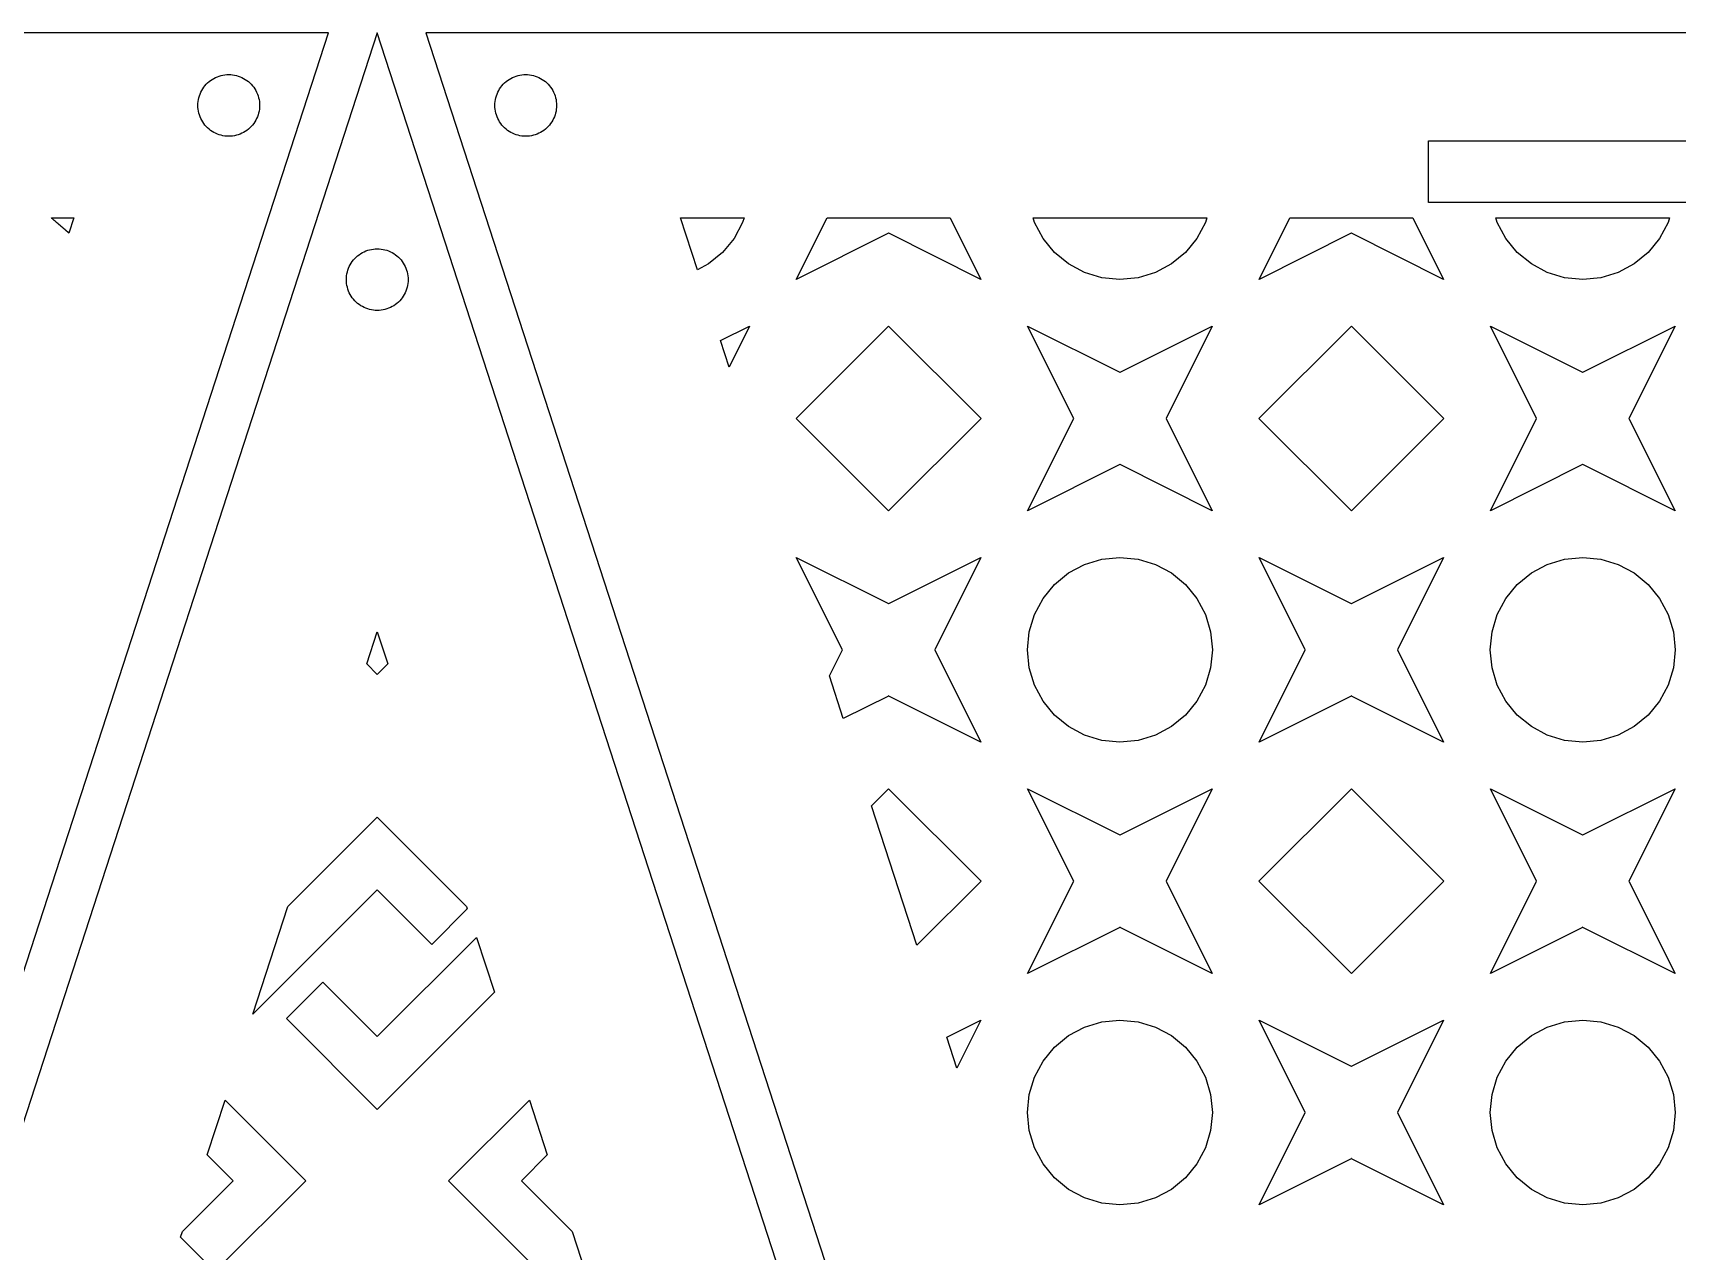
# Model space of a CAD drawing. Header units: metres. Extents: x 20 to 1108, y 20 to 485.
# Drawn here: x 619.8 to 726.4, y 405.7 to 484.7 of the extents above; entities that cross this region are included whole.
import ezdxf

# ---------------------------------------------------------------- set-up
doc = ezdxf.new("R2010")
doc.units = ezdxf.units.M

msp = doc.modelspace()

# ---------------------------------------------------------------- linework, layer by layer
for p, q in [((638.926, 484.652), (488.926, 484.652)), ((563.926, 253.826), (638.926, 484.652)), ((642.081, 484.652), (567.081, 253.826)), ((717.081, 253.826), (642.081, 484.652)), ((795.235, 484.652), (645.235, 484.652)), ((645.235, 484.652), (720.235, 253.826)), ((631.718, 481.81), (631.836, 481.853)), ((631.836, 481.853), (631.957, 481.888)), ((631.957, 481.888), (632.08, 481.915)), ((632.08, 481.915), (632.204, 481.935)), ((632.204, 481.935), (632.329, 481.946)), ((632.329, 481.946), (632.455, 481.95)), ((632.455, 481.95), (632.58, 481.946)), ((632.58, 481.946), (632.705, 481.935)), ((632.705, 481.935), (632.829, 481.915)), ((632.829, 481.915), (632.952, 481.888)), ((632.952, 481.888), (633.072, 481.853)), ((633.072, 481.853), (633.19, 481.81)), ((650.971, 481.81), (651.09, 481.853)), ((651.09, 481.853), (651.21, 481.888)), ((651.21, 481.888), (651.333, 481.915)), ((651.333, 481.915), (651.457, 481.935)), ((651.457, 481.935), (651.582, 481.946)), ((651.582, 481.946), (651.707, 481.95)), ((651.707, 481.95), (651.833, 481.946)), ((651.833, 481.946), (651.958, 481.935)), ((651.958, 481.935), (652.082, 481.915)), ((652.082, 481.915), (652.205, 481.888)), ((652.205, 481.888), (652.325, 481.853)), ((652.325, 481.853), (652.443, 481.81)), ((630.594, 480.687), (630.644, 480.802)), ((630.644, 480.802), (630.702, 480.913)), ((630.702, 480.913), (630.765, 481.022)), ((630.765, 481.022), (630.836, 481.126)), ((630.836, 481.126), (630.913, 481.225)), ((630.913, 481.225), (630.997, 481.319)), ((630.997, 481.319), (631.085, 481.408)), ((631.085, 481.408), (631.179, 481.491)), ((631.179, 481.491), (631.279, 481.569)), ((631.279, 481.569), (631.382, 481.639)), ((631.382, 481.639), (631.491, 481.703)), ((631.491, 481.703), (631.603, 481.76)), ((631.603, 481.76), (631.718, 481.81)), ((633.19, 481.81), (633.306, 481.76)), ((633.306, 481.76), (633.417, 481.703)), ((633.417, 481.703), (633.526, 481.639)), ((633.526, 481.639), (633.629, 481.569)), ((633.629, 481.569), (633.729, 481.491)), ((633.729, 481.491), (633.824, 481.408)), ((633.824, 481.408), (633.912, 481.319)), ((633.912, 481.319), (633.996, 481.225)), ((633.996, 481.225), (634.072, 481.126)), ((634.072, 481.126), (634.143, 481.022)), ((634.143, 481.022), (634.207, 480.913)), ((634.207, 480.913), (634.264, 480.802)), ((634.264, 480.802), (634.314, 480.687)), ((649.847, 480.687), (649.897, 480.802)), ((649.897, 480.802), (649.955, 480.913)), ((649.955, 480.913), (650.018, 481.022)), ((650.018, 481.022), (650.09, 481.126)), ((650.09, 481.126), (650.166, 481.225)), ((650.166, 481.225), (650.25, 481.319)), ((650.25, 481.319), (650.338, 481.408)), ((650.338, 481.408), (650.432, 481.491)), ((650.432, 481.491), (650.532, 481.569)), ((650.532, 481.569), (650.635, 481.639)), ((650.635, 481.639), (650.744, 481.703)), ((650.744, 481.703), (650.855, 481.76)), ((650.855, 481.76), (650.971, 481.81)), ((652.443, 481.81), (652.558, 481.76)), ((652.558, 481.76), (652.671, 481.703)), ((652.671, 481.703), (652.779, 481.639)), ((652.779, 481.639), (652.883, 481.569)), ((652.883, 481.569), (652.982, 481.491)), ((652.982, 481.491), (653.076, 481.408)), ((653.076, 481.408), (653.165, 481.319)), ((653.165, 481.319), (653.249, 481.225)), ((653.249, 481.225), (653.325, 481.126)), ((653.325, 481.126), (653.396, 481.022)), ((653.396, 481.022), (653.46, 480.913)), ((653.46, 480.913), (653.517, 480.802)), ((653.517, 480.802), (653.567, 480.687)), ((630.455, 479.95), (630.459, 480.075)), ((630.459, 479.824), (630.455, 479.95)), ((630.459, 480.075), (630.47, 480.201)), ((630.47, 479.699), (630.459, 479.824)), ((630.47, 480.201), (630.49, 480.325)), ((630.49, 480.325), (630.517, 480.447)), ((630.517, 480.447), (630.552, 480.569)), ((630.552, 480.569), (630.594, 480.687)), ((634.314, 480.687), (634.356, 480.569)), ((634.356, 480.569), (634.391, 480.447)), ((634.391, 480.447), (634.418, 480.325)), ((634.418, 480.325), (634.438, 480.201)), ((634.438, 480.201), (634.45, 480.075)), ((634.45, 479.824), (634.438, 479.699)), ((634.45, 480.075), (634.455, 479.95)), ((634.455, 479.95), (634.45, 479.824)), ((649.707, 479.95), (649.712, 480.075)), ((649.712, 479.824), (649.707, 479.95)), ((649.712, 480.075), (649.723, 480.201)), ((649.723, 479.699), (649.712, 479.824)), ((649.723, 480.201), (649.743, 480.325)), ((649.743, 480.325), (649.77, 480.447)), ((649.77, 480.447), (649.805, 480.569)), ((649.805, 480.569), (649.847, 480.687)), ((653.567, 480.687), (653.609, 480.569)), ((653.609, 480.569), (653.644, 480.447)), ((653.644, 480.447), (653.672, 480.325)), ((653.672, 480.325), (653.691, 480.201)), ((653.691, 480.201), (653.703, 480.075)), ((653.703, 479.824), (653.691, 479.699)), ((653.703, 480.075), (653.707, 479.95)), ((653.707, 479.95), (653.703, 479.824)), ((630.49, 479.575), (630.47, 479.699)), ((630.517, 479.453), (630.49, 479.575)), ((630.552, 479.332), (630.517, 479.453)), ((630.594, 479.214), (630.552, 479.332)), ((630.644, 479.099), (630.594, 479.214)), ((630.702, 478.986), (630.644, 479.099)), ((630.765, 478.878), (630.702, 478.986)), ((630.836, 478.775), (630.765, 478.878)), ((630.913, 478.675), (630.836, 478.775)), ((630.997, 478.581), (630.913, 478.675)), ((633.996, 478.675), (633.912, 478.581)), ((634.072, 478.775), (633.996, 478.675)), ((634.143, 478.878), (634.072, 478.775)), ((634.207, 478.986), (634.143, 478.878)), ((634.264, 479.099), (634.207, 478.986)), ((634.314, 479.214), (634.264, 479.099)), ((634.356, 479.332), (634.314, 479.214)), ((634.391, 479.453), (634.356, 479.332)), ((634.418, 479.575), (634.391, 479.453)), ((634.438, 479.699), (634.418, 479.575)), ((649.743, 479.575), (649.723, 479.699)), ((649.77, 479.453), (649.743, 479.575)), ((649.805, 479.332), (649.77, 479.453)), ((649.847, 479.214), (649.805, 479.332)), ((649.897, 479.099), (649.847, 479.214)), ((649.955, 478.986), (649.897, 479.099)), ((650.018, 478.878), (649.955, 478.986)), ((650.09, 478.775), (650.018, 478.878)), ((650.166, 478.675), (650.09, 478.775)), ((650.25, 478.581), (650.166, 478.675)), ((653.249, 478.675), (653.165, 478.581)), ((653.325, 478.775), (653.249, 478.675)), ((653.396, 478.878), (653.325, 478.775)), ((653.46, 478.986), (653.396, 478.878)), ((653.517, 479.099), (653.46, 478.986)), ((653.567, 479.214), (653.517, 479.099)), ((653.609, 479.332), (653.567, 479.214)), ((653.644, 479.453), (653.609, 479.332)), ((653.672, 479.575), (653.644, 479.453)), ((653.691, 479.699), (653.672, 479.575)), ((631.085, 478.492), (630.997, 478.581)), ((631.179, 478.409), (631.085, 478.492)), ((631.279, 478.332), (631.179, 478.409)), ((631.382, 478.262), (631.279, 478.332)), ((631.491, 478.197), (631.382, 478.262)), ((631.603, 478.141), (631.491, 478.197)), ((631.718, 478.091), (631.603, 478.141)), ((631.836, 478.048), (631.718, 478.091)), ((631.957, 478.013), (631.836, 478.048)), ((632.08, 477.986), (631.957, 478.013)), ((632.204, 477.966), (632.08, 477.986)), ((632.329, 477.954), (632.204, 477.966)), ((632.455, 477.95), (632.329, 477.954)), ((632.58, 477.954), (632.455, 477.95)), ((632.705, 477.966), (632.58, 477.954)), ((632.829, 477.986), (632.705, 477.966)), ((632.952, 478.013), (632.829, 477.986)), ((633.072, 478.048), (632.952, 478.013)), ((633.19, 478.091), (633.072, 478.048)), ((633.306, 478.141), (633.19, 478.091)), ((633.417, 478.197), (633.306, 478.141)), ((633.526, 478.262), (633.417, 478.197)), ((633.629, 478.332), (633.526, 478.262)), ((633.729, 478.409), (633.629, 478.332)), ((633.824, 478.492), (633.729, 478.409)), ((633.912, 478.581), (633.824, 478.492)), ((650.338, 478.492), (650.25, 478.581)), ((650.432, 478.409), (650.338, 478.492)), ((650.532, 478.332), (650.432, 478.409)), ((650.635, 478.262), (650.532, 478.332)), ((650.744, 478.197), (650.635, 478.262)), ((650.855, 478.141), (650.744, 478.197)), ((650.971, 478.091), (650.855, 478.141)), ((651.09, 478.048), (650.971, 478.091)), ((651.21, 478.013), (651.09, 478.048)), ((651.333, 477.986), (651.21, 478.013)), ((651.457, 477.966), (651.333, 477.986)), ((651.582, 477.954), (651.457, 477.966)), ((651.707, 477.95), (651.582, 477.954)), ((651.833, 477.954), (651.707, 477.95)), ((651.958, 477.966), (651.833, 477.954)), ((652.082, 477.986), (651.958, 477.966)), ((652.205, 478.013), (652.082, 477.986)), ((652.325, 478.048), (652.205, 478.013)), ((652.443, 478.091), (652.325, 478.048)), ((652.558, 478.141), (652.443, 478.091)), ((652.671, 478.197), (652.558, 478.141)), ((652.779, 478.262), (652.671, 478.197)), ((652.883, 478.332), (652.779, 478.262)), ((652.982, 478.409), (652.883, 478.332)), ((653.076, 478.492), (652.982, 478.409)), ((653.165, 478.581), (653.076, 478.492)), ((710.235, 473.652), (710.235, 477.652)), ((710.235, 477.652), (730.235, 477.652)), ((730.235, 473.652), (710.235, 473.652)), ((620.99, 472.627), (620.961, 472.652)), ((620.961, 472.652), (622.41, 472.652)), ((621.04, 472.581), (620.99, 472.627)), ((621.14, 472.49), (621.04, 472.581)), ((621.19, 472.445), (621.14, 472.49)), ((621.29, 472.357), (621.19, 472.445)), ((621.39, 472.268), (621.29, 472.357)), ((621.44, 472.224), (621.39, 472.268)), ((622.41, 472.652), (622.092, 471.676)), ((661.752, 472.652), (665.862, 472.652)), ((662.845, 469.284), (661.752, 472.652)), ((665.773, 472.36), (665.218, 471.322)), ((665.862, 472.652), (665.773, 472.36)), ((669.249, 468.666), (671.242, 472.652)), ((671.242, 472.652), (679.228, 472.652)), ((679.228, 472.652), (681.221, 468.666)), ((684.697, 472.36), (684.609, 472.652)), ((684.609, 472.652), (695.862, 472.652)), ((685.251, 471.323), (684.697, 472.36)), ((695.773, 472.36), (695.218, 471.322)), ((695.862, 472.652), (695.773, 472.36)), ((699.249, 468.666), (701.242, 472.652)), ((701.242, 472.652), (709.228, 472.652)), ((709.228, 472.652), (711.221, 468.666)), ((714.698, 472.36), (714.609, 472.652)), ((714.609, 472.652), (725.862, 472.652)), ((715.251, 471.323), (714.698, 472.36)), ((725.772, 472.36), (725.218, 471.322)), ((725.862, 472.652), (725.772, 472.36)), ((621.54, 472.137), (621.44, 472.224)), ((621.59, 472.094), (621.54, 472.137)), ((621.69, 472.009), (621.59, 472.094)), ((621.74, 471.966), (621.69, 472.009)), ((621.84, 471.883), (621.74, 471.966)), ((621.89, 471.841), (621.84, 471.883)), ((622.04, 471.718), (621.89, 471.841)), ((622.092, 471.676), (622.04, 471.718)), ((665.218, 471.322), (664.473, 470.414)), ((675.228, 471.656), (669.249, 468.666)), ((675.235, 471.659), (675.228, 471.663)), ((675.228, 471.663), (675.228, 471.656)), ((675.242, 471.663), (675.235, 471.659)), ((675.242, 471.656), (675.242, 471.663)), ((681.221, 468.666), (675.242, 471.656)), ((685.997, 470.414), (685.251, 471.323)), ((695.218, 471.322), (694.473, 470.414)), ((705.228, 471.656), (699.249, 468.666)), ((705.235, 471.659), (705.228, 471.663)), ((705.228, 471.663), (705.228, 471.656)), ((705.242, 471.663), (705.235, 471.659)), ((705.242, 471.656), (705.242, 471.663)), ((711.221, 468.666), (705.242, 471.656)), ((715.997, 470.414), (715.251, 471.323)), ((725.218, 471.322), (724.473, 470.414)), ((640.712, 470.11), (640.806, 470.193)), ((640.806, 470.193), (640.905, 470.271)), ((640.905, 470.271), (641.009, 470.341)), ((641.009, 470.341), (641.117, 470.405)), ((641.117, 470.405), (641.229, 470.462)), ((641.229, 470.462), (641.344, 470.512)), ((641.344, 470.512), (641.463, 470.554)), ((641.463, 470.554), (641.584, 470.589)), ((641.584, 470.589), (641.706, 470.617)), ((641.706, 470.617), (641.83, 470.636)), ((641.83, 470.636), (641.955, 470.649)), ((641.955, 470.649), (642.081, 470.652)), ((642.081, 470.652), (642.207, 470.649)), ((642.207, 470.649), (642.332, 470.636)), ((642.332, 470.636), (642.456, 470.617)), ((642.456, 470.617), (642.578, 470.589)), ((642.578, 470.589), (642.699, 470.554)), ((642.699, 470.554), (642.817, 470.512)), ((642.817, 470.512), (642.932, 470.462)), ((642.932, 470.462), (643.045, 470.405)), ((643.045, 470.405), (643.152, 470.341)), ((643.152, 470.341), (643.256, 470.271)), ((643.256, 470.271), (643.355, 470.193)), ((643.355, 470.193), (643.45, 470.11)), ((664.473, 470.414), (663.565, 469.669)), ((686.905, 469.669), (685.997, 470.414)), ((694.473, 470.414), (693.565, 469.669)), ((716.905, 469.669), (715.997, 470.414)), ((724.473, 470.414), (723.565, 469.669)), ((640.116, 469.027), (640.143, 469.151)), ((640.143, 469.151), (640.178, 469.271)), ((640.178, 469.271), (640.221, 469.388)), ((640.221, 469.388), (640.271, 469.504)), ((640.271, 469.504), (640.328, 469.616)), ((640.328, 469.616), (640.392, 469.725)), ((640.392, 469.725), (640.463, 469.828)), ((640.463, 469.828), (640.54, 469.927)), ((640.54, 469.927), (640.623, 470.022)), ((640.623, 470.022), (640.712, 470.11)), ((643.45, 470.11), (643.539, 470.022)), ((643.539, 470.022), (643.622, 469.927)), ((643.622, 469.927), (643.699, 469.828)), ((643.699, 469.828), (643.769, 469.725)), ((643.769, 469.725), (643.834, 469.616)), ((643.834, 469.616), (643.89, 469.504)), ((643.89, 469.504), (643.94, 469.388)), ((643.94, 469.388), (643.983, 469.271)), ((643.983, 469.271), (644.018, 469.151)), ((644.018, 469.151), (644.046, 469.027)), ((663.565, 469.669), (662.845, 469.284)), ((687.942, 469.114), (686.905, 469.669)), ((689.065, 468.774), (687.942, 469.114)), ((692.528, 469.114), (691.405, 468.775)), ((693.565, 469.669), (692.528, 469.114)), ((717.942, 469.114), (716.905, 469.669)), ((719.065, 468.774), (717.942, 469.114)), ((722.528, 469.114), (721.405, 468.775)), ((723.565, 469.669), (722.528, 469.114)), ((640.081, 468.652), (640.085, 468.778)), ((640.085, 468.527), (640.081, 468.652)), ((640.085, 468.778), (640.096, 468.903)), ((640.096, 468.402), (640.085, 468.527)), ((640.096, 468.903), (640.116, 469.027)), ((640.116, 468.277), (640.096, 468.402)), ((640.143, 468.155), (640.116, 468.277)), ((640.178, 468.034), (640.143, 468.155)), ((640.221, 467.916), (640.178, 468.034)), ((643.983, 468.034), (643.94, 467.916)), ((644.018, 468.155), (643.983, 468.034)), ((644.046, 468.277), (644.018, 468.155)), ((644.046, 469.027), (644.065, 468.903)), ((644.065, 468.402), (644.046, 468.277)), ((644.065, 468.903), (644.077, 468.778)), ((644.077, 468.527), (644.065, 468.402)), ((644.077, 468.778), (644.081, 468.652)), ((644.081, 468.652), (644.077, 468.527)), ((690.235, 468.659), (689.065, 468.774)), ((691.405, 468.775), (690.235, 468.659)), ((720.235, 468.659), (719.065, 468.774)), ((721.405, 468.775), (720.235, 468.659)), ((640.271, 467.801), (640.221, 467.916)), ((640.328, 467.69), (640.271, 467.801)), ((640.392, 467.581), (640.328, 467.69)), ((640.463, 467.478), (640.392, 467.581)), ((640.54, 467.377), (640.463, 467.478)), ((640.623, 467.283), (640.54, 467.377)), ((640.712, 467.194), (640.623, 467.283)), ((640.806, 467.111), (640.712, 467.194)), ((640.905, 467.034), (640.806, 467.111)), ((641.009, 466.964), (640.905, 467.034)), ((641.117, 466.901), (641.009, 466.964)), ((643.152, 466.964), (643.045, 466.901)), ((643.256, 467.034), (643.152, 466.964)), ((643.355, 467.111), (643.256, 467.034)), ((643.45, 467.194), (643.355, 467.111)), ((643.539, 467.283), (643.45, 467.194)), ((643.622, 467.377), (643.539, 467.283)), ((643.699, 467.478), (643.622, 467.377)), ((643.769, 467.581), (643.699, 467.478)), ((643.834, 467.69), (643.769, 467.581)), ((643.89, 467.801), (643.834, 467.69)), ((643.94, 467.916), (643.89, 467.801)), ((641.229, 466.843), (641.117, 466.901)), ((641.344, 466.793), (641.229, 466.843)), ((641.463, 466.75), (641.344, 466.793)), ((641.584, 466.715), (641.463, 466.75)), ((641.706, 466.689), (641.584, 466.715)), ((641.83, 466.668), (641.706, 466.689)), ((641.955, 466.656), (641.83, 466.668)), ((642.081, 466.652), (641.955, 466.656)), ((642.207, 466.656), (642.081, 466.652)), ((642.332, 466.668), (642.207, 466.656)), ((642.456, 466.689), (642.332, 466.668)), ((642.578, 466.715), (642.456, 466.689)), ((642.699, 466.75), (642.578, 466.715)), ((642.817, 466.793), (642.699, 466.75)), ((642.932, 466.843), (642.817, 466.793)), ((643.045, 466.901), (642.932, 466.843)), ((664.337, 464.696), (666.221, 465.639)), ((666.221, 465.639), (664.893, 462.984)), ((669.244, 459.652), (675.235, 465.644)), ((675.235, 465.644), (681.226, 459.652)), ((687.239, 459.659), (684.249, 465.639)), ((684.249, 465.639), (690.228, 462.649)), ((690.242, 462.649), (696.221, 465.639)), ((696.221, 465.639), (693.231, 459.659)), ((699.244, 459.652), (705.235, 465.644)), ((705.235, 465.644), (711.226, 459.652)), ((717.239, 459.659), (714.249, 465.639)), ((714.249, 465.639), (720.228, 462.649)), ((720.242, 462.649), (726.221, 465.639)), ((726.221, 465.639), (723.231, 459.659)), ((664.893, 462.984), (664.337, 464.696)), ((690.228, 462.649), (690.228, 462.643)), ((690.242, 462.643), (690.242, 462.649)), ((720.228, 462.649), (720.228, 462.643)), ((720.242, 462.643), (720.242, 462.649)), ((690.228, 462.643), (690.235, 462.646)), ((690.235, 462.646), (690.242, 462.643)), ((720.228, 462.643), (720.235, 462.646)), ((720.235, 462.646), (720.242, 462.643)), ((675.235, 453.661), (669.244, 459.652)), ((681.226, 459.652), (675.235, 453.661)), ((684.249, 453.666), (687.239, 459.646)), ((687.246, 459.659), (687.239, 459.659)), ((687.239, 459.646), (687.246, 459.646)), ((687.242, 459.652), (687.246, 459.659)), ((687.246, 459.646), (687.242, 459.652)), ((693.231, 459.659), (693.224, 459.659)), ((693.224, 459.659), (693.228, 459.652)), ((693.228, 459.652), (693.224, 459.646)), ((693.224, 459.646), (693.231, 459.646)), ((693.231, 459.646), (696.221, 453.666)), ((705.235, 453.661), (699.244, 459.652)), ((711.226, 459.652), (705.235, 453.661)), ((714.249, 453.666), (717.239, 459.646)), ((717.246, 459.659), (717.239, 459.659)), ((717.239, 459.646), (717.246, 459.646)), ((717.242, 459.652), (717.246, 459.659)), ((717.246, 459.646), (717.242, 459.652)), ((723.231, 459.659), (723.224, 459.659)), ((723.224, 459.659), (723.228, 459.652)), ((723.228, 459.652), (723.224, 459.646)), ((723.224, 459.646), (723.231, 459.646)), ((723.231, 459.646), (726.221, 453.666)), ((690.228, 456.656), (684.249, 453.666)), ((690.235, 456.659), (690.228, 456.662)), ((690.228, 456.662), (690.228, 456.656)), ((690.242, 456.662), (690.235, 456.659)), ((690.242, 456.656), (690.242, 456.662)), ((696.221, 453.666), (690.242, 456.656)), ((720.228, 456.656), (714.249, 453.666)), ((720.235, 456.659), (720.228, 456.662)), ((720.228, 456.662), (720.228, 456.656)), ((720.242, 456.662), (720.235, 456.659)), ((720.242, 456.656), (720.242, 456.662)), ((726.221, 453.666), (720.242, 456.656)), ((672.239, 444.659), (669.249, 450.639)), ((669.249, 450.639), (675.228, 447.649)), ((675.242, 447.649), (681.221, 450.639)), ((681.221, 450.639), (678.231, 444.659)), ((686.905, 449.636), (687.942, 450.191)), ((687.942, 450.191), (689.065, 450.53)), ((689.065, 450.53), (690.235, 450.646)), ((690.235, 450.646), (691.405, 450.531)), ((691.405, 450.531), (692.528, 450.191)), ((692.528, 450.191), (693.565, 449.636)), ((702.239, 444.659), (699.249, 450.639)), ((699.249, 450.639), (705.228, 447.649)), ((705.242, 447.649), (711.221, 450.639)), ((711.221, 450.639), (708.231, 444.659)), ((716.905, 449.636), (717.942, 450.191)), ((717.942, 450.191), (719.065, 450.53)), ((719.065, 450.53), (720.235, 450.646)), ((720.235, 450.646), (721.405, 450.531)), ((721.405, 450.531), (722.528, 450.191)), ((722.528, 450.191), (723.565, 449.636)), ((685.252, 447.983), (685.997, 448.891)), ((685.997, 448.891), (686.905, 449.636)), ((693.565, 449.636), (694.473, 448.891)), ((694.473, 448.891), (695.219, 447.982)), ((715.252, 447.983), (715.997, 448.891)), ((715.997, 448.891), (716.905, 449.636)), ((723.565, 449.636), (724.473, 448.891)), ((724.473, 448.891), (725.219, 447.982)), ((684.697, 446.945), (685.252, 447.983)), ((695.219, 447.982), (695.773, 446.945)), ((714.698, 446.945), (715.252, 447.983)), ((725.219, 447.982), (725.772, 446.945)), ((675.228, 447.649), (675.228, 447.642)), ((675.228, 447.642), (675.235, 447.646)), ((675.235, 447.646), (675.242, 447.642)), ((675.242, 447.642), (675.242, 447.649)), ((684.356, 445.822), (684.697, 446.945)), ((695.773, 446.945), (696.113, 445.822)), ((705.228, 447.649), (705.228, 447.642)), ((705.228, 447.642), (705.235, 447.646)), ((705.235, 447.646), (705.242, 447.642)), ((705.242, 447.642), (705.242, 447.649)), ((714.356, 445.822), (714.698, 446.945)), ((725.772, 446.945), (726.113, 445.822)), ((641.403, 443.734), (642.081, 445.819)), ((642.081, 445.819), (642.758, 443.734)), ((684.242, 444.653), (684.356, 445.822)), ((696.113, 445.822), (696.228, 444.652)), ((714.242, 444.653), (714.356, 445.822)), ((726.113, 445.822), (726.228, 444.652)), ((671.398, 442.965), (672.239, 444.646)), ((672.245, 444.659), (672.239, 444.659)), ((672.239, 444.646), (672.245, 444.646)), ((672.242, 444.652), (672.245, 444.659)), ((672.245, 444.646), (672.242, 444.652)), ((678.231, 444.659), (678.225, 444.659)), ((678.225, 444.659), (678.228, 444.652)), ((678.228, 444.652), (678.225, 444.646)), ((678.225, 444.646), (678.231, 444.646)), ((678.231, 444.646), (681.221, 438.666)), ((684.357, 443.483), (684.242, 444.653)), ((696.228, 444.652), (696.114, 443.483)), ((699.249, 438.666), (702.239, 444.646)), ((702.245, 444.659), (702.239, 444.659)), ((702.239, 444.646), (702.245, 444.646)), ((702.242, 444.652), (702.245, 444.659)), ((702.245, 444.646), (702.242, 444.652)), ((708.231, 444.659), (708.225, 444.659)), ((708.225, 444.659), (708.228, 444.652)), ((708.228, 444.652), (708.225, 444.646)), ((708.225, 444.646), (708.231, 444.646)), ((708.231, 444.646), (711.221, 438.666)), ((714.357, 443.483), (714.242, 444.653)), ((726.228, 444.652), (726.114, 443.483)), ((642.081, 443.057), (641.403, 443.734)), ((642.758, 443.734), (642.081, 443.057)), ((684.697, 442.36), (684.357, 443.483)), ((696.114, 443.483), (695.773, 442.36)), ((714.698, 442.36), (714.357, 443.483)), ((726.114, 443.483), (725.772, 442.36)), ((672.299, 440.192), (671.398, 442.965)), ((675.228, 441.656), (672.299, 440.192)), ((675.235, 441.659), (675.228, 441.663)), ((675.228, 441.663), (675.228, 441.656)), ((675.242, 441.663), (675.235, 441.659)), ((675.242, 441.656), (675.242, 441.663)), ((681.221, 438.666), (675.242, 441.656)), ((685.251, 441.323), (684.697, 442.36)), ((695.773, 442.36), (695.218, 441.322)), ((705.228, 441.656), (699.249, 438.666)), ((705.235, 441.659), (705.228, 441.663)), ((705.228, 441.663), (705.228, 441.656)), ((705.242, 441.663), (705.235, 441.659)), ((705.242, 441.656), (705.242, 441.663)), ((711.221, 438.666), (705.242, 441.656)), ((715.251, 441.323), (714.698, 442.36)), ((725.772, 442.36), (725.218, 441.322)), ((685.997, 440.414), (685.251, 441.323)), ((686.905, 439.669), (685.997, 440.414)), ((694.473, 440.414), (693.565, 439.669)), ((695.218, 441.322), (694.473, 440.414)), ((715.997, 440.414), (715.251, 441.323)), ((716.905, 439.669), (715.997, 440.414)), ((724.473, 440.414), (723.565, 439.669)), ((725.218, 441.322), (724.473, 440.414)), ((687.942, 439.114), (686.905, 439.669)), ((693.565, 439.669), (692.528, 439.114)), ((717.942, 439.114), (716.905, 439.669)), ((723.565, 439.669), (722.528, 439.114)), ((689.065, 438.774), (687.942, 439.114)), ((690.235, 438.659), (689.065, 438.774)), ((691.405, 438.775), (690.235, 438.659)), ((692.528, 439.114), (691.405, 438.775)), ((719.065, 438.774), (717.942, 439.114)), ((720.235, 438.659), (719.065, 438.774)), ((721.405, 438.775), (720.235, 438.659)), ((722.528, 439.114), (721.405, 438.775)), ((674.135, 434.543), (675.235, 435.644)), ((675.235, 435.644), (681.226, 429.652)), ((687.239, 429.659), (684.249, 435.639)), ((684.249, 435.639), (690.228, 432.649)), ((690.242, 432.649), (696.221, 435.639)), ((696.221, 435.639), (693.231, 429.659)), ((699.244, 429.652), (705.235, 435.644)), ((705.235, 435.644), (711.226, 429.652)), ((717.239, 429.659), (714.249, 435.639)), ((714.249, 435.639), (720.228, 432.649)), ((720.242, 432.649), (726.221, 435.639)), ((726.221, 435.639), (723.231, 429.659)), ((677.073, 425.499), (674.135, 434.543)), ((636.294, 428.008), (642.081, 433.795)), ((642.081, 433.795), (647.868, 428.008)), ((690.228, 432.649), (690.228, 432.643)), ((690.228, 432.643), (690.235, 432.646)), ((690.235, 432.646), (690.242, 432.643)), ((690.242, 432.643), (690.242, 432.649)), ((720.228, 432.649), (720.228, 432.643)), ((720.228, 432.643), (720.235, 432.646)), ((720.235, 432.646), (720.242, 432.643)), ((720.242, 432.643), (720.242, 432.649)), ((681.226, 429.652), (677.073, 425.499)), ((684.249, 423.666), (687.239, 429.646)), ((687.246, 429.659), (687.239, 429.659)), ((687.239, 429.646), (687.246, 429.646)), ((687.242, 429.652), (687.246, 429.659)), ((687.246, 429.646), (687.242, 429.652)), ((693.231, 429.659), (693.224, 429.659)), ((693.224, 429.659), (693.228, 429.652)), ((693.228, 429.652), (693.224, 429.646)), ((693.224, 429.646), (693.231, 429.646)), ((693.231, 429.646), (696.221, 423.666)), ((705.235, 423.661), (699.244, 429.652)), ((711.226, 429.652), (705.235, 423.661)), ((714.249, 423.666), (717.239, 429.646)), ((717.246, 429.659), (717.239, 429.659)), ((717.239, 429.646), (717.246, 429.646)), ((717.242, 429.652), (717.246, 429.659)), ((717.246, 429.646), (717.242, 429.652)), ((723.231, 429.659), (723.224, 429.659)), ((723.224, 429.659), (723.228, 429.652)), ((723.228, 429.652), (723.224, 429.646)), ((723.224, 429.646), (723.231, 429.646)), ((723.231, 429.646), (726.221, 423.666)), ((642.081, 429.081), (634.025, 421.026)), ((645.616, 425.546), (642.081, 429.081)), ((634.025, 421.026), (636.294, 428.008)), ((647.92, 427.85), (645.616, 425.546)), ((647.868, 428.008), (647.92, 427.85)), ((690.228, 426.656), (684.249, 423.666)), ((690.235, 426.659), (690.228, 426.662)), ((690.228, 426.662), (690.228, 426.656)), ((690.242, 426.662), (690.235, 426.659)), ((690.242, 426.656), (690.242, 426.662)), ((696.221, 423.666), (690.242, 426.656)), ((720.228, 426.656), (714.249, 423.666)), ((720.235, 426.659), (720.228, 426.662)), ((720.228, 426.662), (720.228, 426.656)), ((720.242, 426.662), (720.235, 426.659)), ((720.242, 426.656), (720.242, 426.662)), ((726.221, 423.666), (720.242, 426.656)), ((642.081, 419.57), (648.518, 426.007)), ((648.518, 426.007), (649.674, 422.45)), ((636.188, 420.749), (638.546, 423.106)), ((638.546, 423.106), (642.081, 419.57)), ((649.674, 422.45), (642.081, 414.857)), ((642.081, 414.857), (636.188, 420.749)), ((679.011, 419.533), (681.221, 420.639)), ((681.221, 420.639), (679.664, 417.524)), ((686.905, 419.636), (687.942, 420.191)), ((687.942, 420.191), (689.065, 420.53)), ((689.065, 420.53), (690.235, 420.646)), ((690.235, 420.646), (691.405, 420.531)), ((691.405, 420.531), (692.528, 420.191)), ((692.528, 420.191), (693.565, 419.636)), ((702.239, 414.659), (699.249, 420.639)), ((699.249, 420.639), (705.228, 417.649)), ((705.242, 417.649), (711.221, 420.639)), ((711.221, 420.639), (708.231, 414.659)), ((716.905, 419.636), (717.942, 420.191)), ((717.942, 420.191), (719.065, 420.53)), ((719.065, 420.53), (720.235, 420.646)), ((720.235, 420.646), (721.405, 420.531)), ((721.405, 420.531), (722.528, 420.191)), ((722.528, 420.191), (723.565, 419.636)), ((679.664, 417.524), (679.011, 419.533)), ((685.997, 418.891), (686.905, 419.636)), ((693.565, 419.636), (694.473, 418.891)), ((715.997, 418.891), (716.905, 419.636)), ((723.565, 419.636), (724.473, 418.891)), ((684.697, 416.945), (685.252, 417.983)), ((685.252, 417.983), (685.997, 418.891)), ((694.473, 418.891), (695.219, 417.982)), ((695.219, 417.982), (695.773, 416.945)), ((714.698, 416.945), (715.252, 417.983)), ((715.252, 417.983), (715.997, 418.891)), ((724.473, 418.891), (725.219, 417.982)), ((725.219, 417.982), (725.772, 416.945)), ((684.356, 415.822), (684.697, 416.945)), ((695.773, 416.945), (696.113, 415.822)), ((705.228, 417.649), (705.228, 417.642)), ((705.228, 417.642), (705.235, 417.646)), ((705.235, 417.646), (705.242, 417.642)), ((705.242, 417.642), (705.242, 417.649)), ((714.356, 415.822), (714.698, 416.945)), ((725.772, 416.945), (726.113, 415.822)), ((684.242, 414.653), (684.356, 415.822)), ((696.113, 415.822), (696.228, 414.652)), ((714.242, 414.653), (714.356, 415.822)), ((726.113, 415.822), (726.228, 414.652)), ((631.06, 411.902), (632.216, 415.46)), ((632.216, 415.46), (637.451, 410.227)), ((646.711, 410.227), (651.945, 415.46)), ((651.945, 415.46), (653.101, 411.902)), ((684.357, 413.483), (684.242, 414.653)), ((696.228, 414.652), (696.114, 413.483)), ((699.249, 408.666), (702.239, 414.646)), ((702.245, 414.659), (702.239, 414.659)), ((702.239, 414.646), (702.245, 414.646)), ((702.242, 414.652), (702.245, 414.659)), ((702.245, 414.646), (702.242, 414.652)), ((708.231, 414.659), (708.225, 414.659)), ((708.225, 414.659), (708.228, 414.652)), ((708.228, 414.652), (708.225, 414.646)), ((708.225, 414.646), (708.231, 414.646)), ((708.231, 414.646), (711.221, 408.666)), ((714.357, 413.483), (714.242, 414.653)), ((726.228, 414.652), (726.114, 413.483)), ((684.697, 412.36), (684.357, 413.483)), ((696.114, 413.483), (695.773, 412.36)), ((714.698, 412.36), (714.357, 413.483)), ((726.114, 413.483), (725.772, 412.36)), ((632.737, 410.227), (631.06, 411.902)), ((653.101, 411.902), (651.424, 410.227)), ((685.251, 411.323), (684.697, 412.36)), ((695.773, 412.36), (695.218, 411.322)), ((705.228, 411.656), (699.249, 408.666)), ((705.235, 411.659), (705.228, 411.663)), ((705.228, 411.663), (705.228, 411.656)), ((705.242, 411.663), (705.235, 411.659)), ((705.242, 411.656), (705.242, 411.663)), ((711.221, 408.666), (705.242, 411.656)), ((715.251, 411.323), (714.698, 412.36)), ((725.772, 412.36), (725.218, 411.322)), ((685.997, 410.414), (685.251, 411.323)), ((686.905, 409.669), (685.997, 410.414)), ((694.473, 410.414), (693.565, 409.669)), ((695.218, 411.322), (694.473, 410.414)), ((715.997, 410.414), (715.251, 411.323)), ((716.905, 409.669), (715.997, 410.414)), ((724.473, 410.414), (723.565, 409.669)), ((725.218, 411.322), (724.473, 410.414)), ((629.447, 406.936), (632.737, 410.227)), ((637.451, 410.227), (631.558, 404.333)), ((656.984, 399.953), (646.711, 410.227)), ((651.424, 410.227), (654.714, 406.936)), ((687.942, 409.114), (686.905, 409.669)), ((693.565, 409.669), (692.528, 409.114)), ((717.942, 409.114), (716.905, 409.669)), ((723.565, 409.669), (722.528, 409.114)), ((689.065, 408.774), (687.942, 409.114)), ((690.235, 408.659), (689.065, 408.774)), ((691.405, 408.775), (690.235, 408.659)), ((692.528, 409.114), (691.405, 408.775)), ((719.065, 408.774), (717.942, 409.114)), ((720.235, 408.659), (719.065, 408.774)), ((721.405, 408.775), (720.235, 408.659)), ((722.528, 409.114), (721.405, 408.775)), ((629.326, 406.567), (629.447, 406.936)), ((631.558, 404.333), (629.326, 406.567)), ((654.714, 406.936), (656.984, 399.953))]:
    msp.add_line(p, q)

doc.saveas('drawing.dxf')
